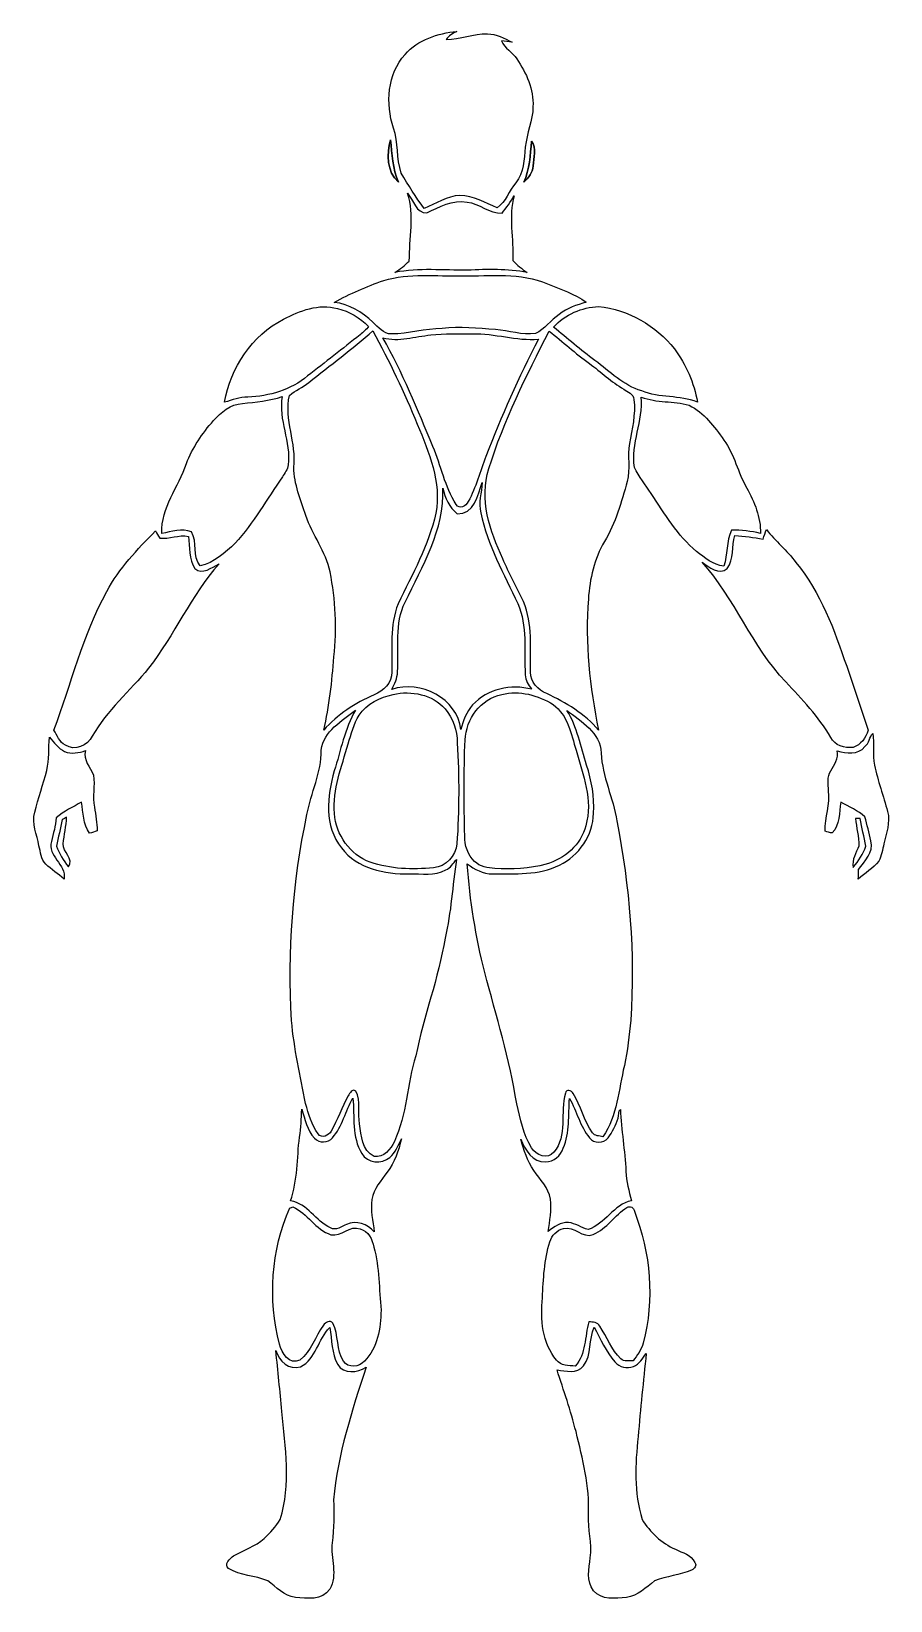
# Model space of a CAD drawing. Header units: millimetres. Extents: x 6 to 126, y -111 to 108.
import ezdxf

# ---------------------------------------------------------------- set-up
doc = ezdxf.new("R2010")
doc.units = ezdxf.units.MM
doc.header["$MEASUREMENT"] = 0
doc.layers.add('Capa 1', color=7, linetype='Continuous')

msp = doc.modelspace()

# ---------------------------------------------------------------- linework, layer by layer
at = {"layer": 'Capa 1', "color": 145}
for points, knots in [([(57.9543, 88.0992), (58.9597, 86.4164), (59.9616, 84.709), (61.1787, 83.1603), (61.1787, 83.1603), (62.8121, 83.8376), (64.3537, 84.8642), (66.1635, 84.9877), (66.1635, 84.9877), (68.0579, 84.9559), (69.6948, 83.9329), (71.3987, 83.252), (71.3987, 83.252), (72.5875, 84.0705), (73.0603, 85.6333), (73.974, 86.7445), (73.974, 86.7445), (75.1311, 88.1415), (75.1417, 90.0218), (75.3145, 91.7363), (75.3145, 91.7363), (75.4874, 93.6519), (76.3693, 95.444), (76.3834, 97.3808), (76.3834, 97.3808), (76.5034, 99.7973), (75.4592, 102.108), (74.1257, 104.0588), (74.1257, 104.0588), (73.5118, 104.9867), (72.4253, 105.5299), (71.9808, 106.5706), (71.9808, 106.5706), (72.4711, 106.5142), (72.965, 106.4507), (73.4624, 106.3837), (73.4624, 106.3837), (72.3865, 106.9622), (71.2505, 107.5372), (70.0087, 107.5796), (70.0087, 107.5796), (68.0508, 107.6113), (66.2023, 106.8035), (64.2514, 106.7611), (64.2514, 106.7611), (64.6007, 107.3256), (65.1686, 107.636), (65.7437, 107.9112), (65.7437, 107.9112), (63.0872, 107.6325), (60.2897, 106.7893), (58.5082, 104.6762), (58.5082, 104.6762), (55.9823, 101.9281), (55.7918, 97.8076), (56.8713, 94.3927), (56.8713, 94.3927), (57.5698, 92.3572), (57.277, 90.1277), (57.9543, 88.0992)], [0, 0, 0, 0, 0.0625, 0.0625, 0.0625, 0.0625, 0.125, 0.125, 0.125, 0.125, 0.1875, 0.1875, 0.1875, 0.1875, 0.25, 0.25, 0.25, 0.25, 0.3125, 0.3125, 0.3125, 0.3125, 0.375, 0.375, 0.375, 0.375, 0.4375, 0.4375, 0.4375, 0.4375, 0.5, 0.5, 0.5, 0.5, 0.5625, 0.5625, 0.5625, 0.5625, 0.625, 0.625, 0.625, 0.625, 0.6875, 0.6875, 0.6875, 0.6875, 0.75, 0.75, 0.75, 0.75, 0.8125, 0.8125, 0.8125, 0.8125, 0.875, 0.875, 0.875, 0.875, 1, 1, 1, 1]), ([(57.5557, 86.8257), (56.709, 88.6918), (56.7196, 90.7662), (56.448, 92.7594), (56.448, 92.7594), (55.947, 90.8015), (55.9082, 88.265), (57.5557, 86.8257)], [0, 0, 0, 0, 0.33333333, 0.33333333, 0.33333333, 0.33333333, 1, 1, 1, 1]), ([(76.1929, 92.5653), (75.9672, 90.6251), (75.9354, 88.6213), (75.0993, 86.8151), (75.0993, 86.8151), (75.7484, 87.4324), (76.3517, 88.1662), (76.4081, 89.1011), (76.4081, 89.1011), (76.5104, 90.237), (76.8738, 91.5458), (76.1929, 92.5653)], [0, 0, 0, 0, 0.25, 0.25, 0.25, 0.25, 0.5, 0.5, 0.5, 0.5, 1, 1, 1, 1]), ([(58.8574, 85.2734), (59.8487, 82.2043), (59.0726, 78.9552), (59.0903, 75.8014), (59.0903, 75.8014), (58.4729, 75.2087), (57.8167, 74.6548), (57.0865, 74.2068), (57.0865, 74.2068), (60.4344, 74.8665), (63.8563, 74.4961), (67.2394, 74.5137), (67.2394, 74.5137), (70.0123, 74.6689), (72.8204, 74.7148), (75.565, 74.2068), (75.565, 74.2068), (74.8347, 74.6972), (74.1433, 75.2369), (73.5506, 75.8825), (73.5506, 75.8825), (73.727, 78.8952), (72.905, 81.9997), (73.7588, 84.9418), (73.7588, 84.9418), (73.2578, 84.074), (72.6616, 83.2697), (72.0584, 82.4759), (72.0584, 82.4759), (70.2592, 82.4195), (68.9045, 83.8588), (67.1618, 84.0563), (67.1618, 84.0563), (65.1404, 84.4338), (63.2954, 83.3155), (61.5209, 82.557), (61.5209, 82.557), (60.0851, 82.4512), (59.6265, 84.335), (58.8574, 85.2734)], [0, 0, 0, 0, 0.09090909, 0.09090909, 0.09090909, 0.09090909, 0.18181818, 0.18181818, 0.18181818, 0.18181818, 0.27272727, 0.27272727, 0.27272727, 0.27272727, 0.36363636, 0.36363636, 0.36363636, 0.36363636, 0.45454545, 0.45454545, 0.45454545, 0.45454545, 0.54545455, 0.54545455, 0.54545455, 0.54545455, 0.63636364, 0.63636364, 0.63636364, 0.63636364, 0.72727273, 0.72727273, 0.72727273, 0.72727273, 0.81818182, 0.81818182, 0.81818182, 0.81818182, 1, 1, 1, 1]), ([(66.5162, 73.727), (62.8509, 73.6529), (59.0762, 74.1574), (55.5096, 73.0779), (55.5096, 73.0779), (53.1248, 72.2595), (50.807, 71.2399), (48.5987, 70.0264), (48.5987, 70.0264), (50.6659, 69.7865), (52.5215, 68.6858), (53.975, 67.2324), (53.975, 67.2324), (54.7793, 66.6115), (55.4708, 65.5567), (56.6067, 65.6131), (56.6067, 65.6131), (58.9844, 65.6061), (61.2916, 66.3822), (63.6764, 66.3575), (63.6764, 66.3575), (66.167, 66.6503), (68.6647, 66.421), (71.1517, 66.2199), (71.1517, 66.2199), (73.0144, 66.0329), (74.8594, 65.4403), (76.7433, 65.659), (76.7433, 65.659), (78.0344, 66.2905), (78.8705, 67.5358), (80.0453, 68.3401), (80.0453, 68.3401), (81.1495, 69.222), (82.5006, 69.6701), (83.8447, 70.0405), (83.8447, 70.0405), (82.2043, 71.2329), (80.2358, 71.8079), (78.4119, 72.6369), (78.4119, 72.6369), (74.6548, 74.2385), (70.485, 73.6776), (66.5162, 73.727)], [0, 0, 0, 0, 0.08333333, 0.08333333, 0.08333333, 0.08333333, 0.16666667, 0.16666667, 0.16666667, 0.16666667, 0.25, 0.25, 0.25, 0.25, 0.33333333, 0.33333333, 0.33333333, 0.33333333, 0.41666667, 0.41666667, 0.41666667, 0.41666667, 0.5, 0.5, 0.5, 0.5, 0.58333333, 0.58333333, 0.58333333, 0.58333333, 0.66666667, 0.66666667, 0.66666667, 0.66666667, 0.75, 0.75, 0.75, 0.75, 0.83333333, 0.83333333, 0.83333333, 0.83333333, 1, 1, 1, 1]), ([(44.8592, 59.7288), (47.3181, 61.6409), (49.7699, 63.5564), (52.2076, 65.4967), (52.2076, 65.4967), (52.6415, 65.8424), (53.0578, 66.2129), (53.4, 66.6538), (53.4, 66.6538), (52.2111, 67.8709), (50.6871, 68.767), (49.029, 69.1656), (49.029, 69.1656), (46.4467, 69.8853), (43.7832, 68.8657), (41.5149, 67.6628), (41.5149, 67.6628), (37.0699, 65.4367), (34.1348, 60.8718), (33.2634, 56.0529), (33.2634, 56.0529), (34.3182, 56.3915), (35.3836, 56.7725), (36.5054, 56.7902), (36.5054, 56.7902), (39.4899, 56.8889), (42.5485, 57.7779), (44.8592, 59.7288)], [0, 0, 0, 0, 0.125, 0.125, 0.125, 0.125, 0.25, 0.25, 0.25, 0.25, 0.375, 0.375, 0.375, 0.375, 0.5, 0.5, 0.5, 0.5, 0.625, 0.625, 0.625, 0.625, 0.75, 0.75, 0.75, 0.75, 1, 1, 1, 1]), ([(85.5698, 69.4443), (83.2132, 69.349), (80.8602, 68.3401), (79.2762, 66.5656), (79.2762, 66.5656), (81.1636, 64.964), (83.0721, 63.3871), (85.0477, 61.8913), (85.0477, 61.8913), (87.1396, 60.3462), (89.034, 58.4129), (91.5882, 57.6404), (91.5882, 57.6404), (94.0858, 56.6173), (96.8763, 57.0689), (99.3775, 56.074), (99.3775, 56.074), (98.9295, 58.7657), (97.79, 61.3304), (96.1637, 63.5176), (96.1637, 63.5176), (93.5955, 66.7738), (89.7043, 69.021), (85.5698, 69.4443)], [0, 0, 0, 0, 0.14285714, 0.14285714, 0.14285714, 0.14285714, 0.28571429, 0.28571429, 0.28571429, 0.28571429, 0.42857143, 0.42857143, 0.42857143, 0.42857143, 0.57142857, 0.57142857, 0.57142857, 0.57142857, 0.71428571, 0.71428571, 0.71428571, 0.71428571, 1, 1, 1, 1]), ([(62.798, 40.5447), (63.6305, 44.8874), (61.8314, 49.0679), (60.2086, 52.9943), (60.2086, 52.9943), (58.3671, 57.4463), (56.2822, 61.7961), (54.0067, 66.047), (54.0067, 66.047), (51.1351, 63.4894), (48.0166, 61.2387), (45.0321, 58.8186), (45.0321, 58.8186), (44.1819, 58.1448), (43.1765, 57.6968), (42.3333, 57.0195), (42.3333, 57.0195), (41.529, 53.6434), (43.3917, 50.3414), (42.9189, 46.9512), (42.9189, 46.9512), (42.9824, 44.6229), (43.8926, 42.4039), (44.6087, 40.2131), (44.6087, 40.2131), (45.526, 37.4897), (47.4345, 35.1931), (48.0025, 32.3391), (48.0025, 32.3391), (48.7997, 28.4409), (48.9479, 24.4157), (48.5528, 20.4576), (48.5528, 20.4576), (48.2776, 17.0215), (47.9178, 13.5714), (47.117, 10.2094), (47.117, 10.2094), (49.0396, 12.3931), (51.5126, 14.0053), (54.162, 15.1624), (54.162, 15.1624), (55.4743, 15.681), (56.6808, 16.8204), (56.6244, 18.3339), (56.6244, 18.3339), (56.6879, 21.523), (56.3527, 24.8426), (57.5239, 27.8871), (57.5239, 27.8871), (59.4995, 32.004), (61.7996, 36.0468), (62.798, 40.5447)], [0, 0, 0, 0, 0.07142857, 0.07142857, 0.07142857, 0.07142857, 0.14285714, 0.14285714, 0.14285714, 0.14285714, 0.21428571, 0.21428571, 0.21428571, 0.21428571, 0.28571429, 0.28571429, 0.28571429, 0.28571429, 0.35714286, 0.35714286, 0.35714286, 0.35714286, 0.42857143, 0.42857143, 0.42857143, 0.42857143, 0.5, 0.5, 0.5, 0.5, 0.57142857, 0.57142857, 0.57142857, 0.57142857, 0.64285714, 0.64285714, 0.64285714, 0.64285714, 0.71428571, 0.71428571, 0.71428571, 0.71428571, 0.78571429, 0.78571429, 0.78571429, 0.78571429, 0.85714286, 0.85714286, 0.85714286, 0.85714286, 1, 1, 1, 1]), ([(84.2892, 61.4821), (82.3242, 62.8826), (80.5462, 64.5125), (78.6483, 65.9977), (78.6483, 65.9977), (75.438, 59.7782), (72.3053, 53.467), (70.2063, 46.7748), (70.2063, 46.7748), (68.8763, 42.5062), (70.3368, 38.0541), (72.1572, 34.1701), (72.1572, 34.1701), (73.025, 32.131), (74.0763, 30.1801), (75.0358, 28.1834), (75.0358, 28.1834), (76.4399, 25.0825), (75.9107, 21.6147), (76.0448, 18.3268), (76.0448, 18.3268), (75.9883, 16.9298), (77.0996, 15.8397), (78.299, 15.3247), (78.299, 15.3247), (80.9907, 14.0688), (83.6365, 12.5095), (85.5592, 10.1953), (85.5592, 10.1953), (84.3174, 16.2242), (83.6542, 22.4261), (84.1269, 28.5785), (84.1269, 28.5785), (84.3315, 31.3549), (84.9383, 34.1559), (86.3812, 36.5689), (86.3812, 36.5689), (87.9193, 39.176), (88.773, 42.097), (89.5491, 45.0003), (89.5491, 45.0003), (90.0148, 46.7289), (89.5632, 48.5316), (89.8737, 50.2814), (89.8737, 50.2814), (90.23, 52.3064), (90.7627, 54.363), (90.4945, 56.4339), (90.4945, 56.4339), (90.4804, 57.2488), (89.6267, 57.5098), (89.0728, 57.8908), (89.0728, 57.8908), (87.3372, 58.8962), (85.9014, 60.3074), (84.2892, 61.4821)], [0, 0, 0, 0, 0.06666667, 0.06666667, 0.06666667, 0.06666667, 0.13333333, 0.13333333, 0.13333333, 0.13333333, 0.2, 0.2, 0.2, 0.2, 0.26666667, 0.26666667, 0.26666667, 0.26666667, 0.33333333, 0.33333333, 0.33333333, 0.33333333, 0.4, 0.4, 0.4, 0.4, 0.46666667, 0.46666667, 0.46666667, 0.46666667, 0.53333333, 0.53333333, 0.53333333, 0.53333333, 0.6, 0.6, 0.6, 0.6, 0.66666667, 0.66666667, 0.66666667, 0.66666667, 0.73333333, 0.73333333, 0.73333333, 0.73333333, 0.8, 0.8, 0.8, 0.8, 0.86666667, 0.86666667, 0.86666667, 0.86666667, 1, 1, 1, 1]), ([(69.8112, 48.4858), (71.9455, 54.0844), (74.3973, 59.5595), (77.1525, 64.8794), (77.1525, 64.8794), (74.041, 64.6183), (71.0283, 65.726), (67.9203, 65.6308), (67.9203, 65.6308), (65.98, 65.6025), (64.0256, 65.719), (62.0959, 65.472), (62.0959, 65.472), (59.8734, 65.2568), (57.591, 64.456), (55.3755, 65.0804), (55.3755, 65.0804), (58.1519, 60.2227), (60.2192, 55.0051), (62.3993, 49.8616), (62.3993, 49.8616), (63.5035, 47.1805), (64.0856, 44.2489), (65.6484, 41.7759), (65.6484, 41.7759), (66.0894, 40.9892), (67.0454, 41.5466), (67.3417, 42.1675), (67.3417, 42.1675), (68.4142, 44.1642), (68.9998, 46.3762), (69.8112, 48.4858)], [0, 0, 0, 0, 0.11111111, 0.11111111, 0.11111111, 0.11111111, 0.22222222, 0.22222222, 0.22222222, 0.22222222, 0.33333333, 0.33333333, 0.33333333, 0.33333333, 0.44444444, 0.44444444, 0.44444444, 0.44444444, 0.55555556, 0.55555556, 0.55555556, 0.55555556, 0.66666667, 0.66666667, 0.66666667, 0.66666667, 0.77777778, 0.77777778, 0.77777778, 0.77777778, 1, 1, 1, 1]), ([(42.164, 47.2863), (42.5344, 50.5178), (40.7388, 53.6116), (41.3209, 56.8395), (41.3209, 56.8395), (39.504, 56.2963), (37.6308, 56.0529), (35.747, 55.8976), (35.747, 55.8976), (34.103, 55.7742), (32.7519, 54.677), (31.6971, 53.4917), (31.6971, 53.4917), (30.1413, 51.7031), (28.7655, 49.7099), (27.9259, 47.4768), (27.9259, 47.4768), (26.7899, 44.2207), (24.4016, 41.3209), (24.4651, 37.7225), (24.4651, 37.7225), (25.8163, 37.913), (27.3297, 38.5269), (28.6244, 37.9236), (28.6244, 37.9236), (29.5134, 36.4843), (28.7373, 34.5299), (29.8274, 33.1752), (29.8274, 33.1752), (31.7994, 33.5527), (33.2952, 35.0732), (34.7557, 36.3537), (34.7557, 36.3537), (37.2921, 39.1901), (39.1901, 42.5132), (41.3455, 45.6353), (41.3455, 45.6353), (41.663, 46.1574), (42.0758, 46.6654), (42.164, 47.2863)], [0, 0, 0, 0, 0.09090909, 0.09090909, 0.09090909, 0.09090909, 0.18181818, 0.18181818, 0.18181818, 0.18181818, 0.27272727, 0.27272727, 0.27272727, 0.27272727, 0.36363636, 0.36363636, 0.36363636, 0.36363636, 0.45454545, 0.45454545, 0.45454545, 0.45454545, 0.54545455, 0.54545455, 0.54545455, 0.54545455, 0.63636364, 0.63636364, 0.63636364, 0.63636364, 0.72727273, 0.72727273, 0.72727273, 0.72727273, 0.81818182, 0.81818182, 0.81818182, 0.81818182, 1, 1, 1, 1]), ([(92.9005, 43.2929), (94.8372, 40.4707), (96.5588, 37.3944), (99.2575, 35.2107), (99.2575, 35.2107), (100.3688, 34.2724), (101.5894, 33.3728), (103.0605, 33.1223), (103.0605, 33.1223), (103.6496, 34.7662), (103.385, 36.5831), (104.1541, 38.1776), (104.1541, 38.1776), (105.5229, 38.2446), (106.8775, 38.0118), (108.211, 37.719), (108.211, 37.719), (108.2216, 39.9697), (107.382, 42.1287), (106.2813, 44.0619), (106.2813, 44.0619), (105.0466, 46.2245), (104.5457, 48.7468), (103.0675, 50.7788), (103.0675, 50.7788), (101.7552, 52.6485), (100.3229, 54.6135), (98.2133, 55.633), (98.2133, 55.633), (96.0332, 56.2786), (93.6695, 55.9435), (91.5247, 56.7902), (91.5247, 56.7902), (91.8422, 53.4529), (90.0571, 50.2744), (90.5827, 46.9441), (90.5827, 46.9441), (91.2177, 45.6459), (92.1385, 44.517), (92.9005, 43.2929)], [0, 0, 0, 0, 0.09090909, 0.09090909, 0.09090909, 0.09090909, 0.18181818, 0.18181818, 0.18181818, 0.18181818, 0.27272727, 0.27272727, 0.27272727, 0.27272727, 0.36363636, 0.36363636, 0.36363636, 0.36363636, 0.45454545, 0.45454545, 0.45454545, 0.45454545, 0.54545455, 0.54545455, 0.54545455, 0.54545455, 0.63636364, 0.63636364, 0.63636364, 0.63636364, 0.72727273, 0.72727273, 0.72727273, 0.72727273, 0.81818182, 0.81818182, 0.81818182, 0.81818182, 1, 1, 1, 1]), ([(69.0986, 40.5941), (68.714, 42.0158), (69.1974, 43.4199), (69.2785, 44.8345), (69.2785, 44.8345), (68.6682, 43.1059), (68.1637, 40.3295), (65.786, 40.4742), (65.786, 40.4742), (64.6853, 41.3738), (64.0891, 42.679), (63.7787, 44.0372), (63.7787, 44.0372), (64.0292, 38.2482), (60.9106, 33.1399), (58.4976, 28.1093), (58.4976, 28.1093), (57.0159, 25.0754), (57.6827, 21.6147), (57.4393, 18.3762), (57.4393, 18.3762), (57.4252, 17.4872), (57.0406, 16.6793), (56.6244, 15.9138), (56.6244, 15.9138), (60.6495, 17.2191), (65.8072, 14.7144), (66.3152, 10.2835), (66.3152, 10.2835), (66.5974, 11.5288), (67.056, 12.7811), (67.9379, 13.7336), (67.9379, 13.7336), (69.9629, 15.9844), (73.3284, 16.6864), (76.1965, 15.9314), (76.1965, 15.9314), (75.7308, 16.5171), (75.3075, 17.1909), (75.3075, 17.9599), (75.3075, 17.9599), (75.0852, 21.276), (75.6532, 24.7791), (74.2703, 27.9153), (74.2703, 27.9153), (72.3089, 32.0287), (69.9911, 36.0786), (69.0986, 40.5941)], [0, 0, 0, 0, 0.07692308, 0.07692308, 0.07692308, 0.07692308, 0.15384615, 0.15384615, 0.15384615, 0.15384615, 0.23076923, 0.23076923, 0.23076923, 0.23076923, 0.30769231, 0.30769231, 0.30769231, 0.30769231, 0.38461538, 0.38461538, 0.38461538, 0.38461538, 0.46153846, 0.46153846, 0.46153846, 0.46153846, 0.53846154, 0.53846154, 0.53846154, 0.53846154, 0.61538462, 0.61538462, 0.61538462, 0.61538462, 0.69230769, 0.69230769, 0.69230769, 0.69230769, 0.76923077, 0.76923077, 0.76923077, 0.76923077, 0.84615385, 0.84615385, 0.84615385, 0.84615385, 1, 1, 1, 1]), ([(29.1183, 32.8189), (28.2116, 34.1207), (28.4409, 35.814), (28.2081, 37.3062), (28.2081, 37.3062), (26.8464, 37.5779), (25.5411, 36.8864), (24.1935, 37.0734), (24.1935, 37.0734), (23.9783, 37.3944), (23.7843, 37.7225), (23.6079, 38.0577), (23.6079, 38.0577), (21.0432, 35.4859), (18.5244, 32.8119), (16.7711, 29.5945), (16.7711, 29.5945), (13.4479, 23.5021), (11.811, 16.6934), (9.3909, 10.227), (9.3909, 10.227), (9.8496, 9.4721), (10.1635, 8.5266), (10.9961, 8.0927), (10.9961, 8.0927), (12.2978, 7.2743), (14.1252, 8.0186), (14.7567, 9.3557), (14.7567, 9.3557), (16.8099, 12.9752), (20.0272, 15.688), (22.6272, 18.8807), (22.6272, 18.8807), (26.2714, 23.495), (28.5327, 29.0583), (32.4802, 33.4504), (32.4802, 33.4504), (31.4642, 32.9918), (30.1731, 31.8488), (29.1183, 32.8189)], [0, 0, 0, 0, 0.09090909, 0.09090909, 0.09090909, 0.09090909, 0.18181818, 0.18181818, 0.18181818, 0.18181818, 0.27272727, 0.27272727, 0.27272727, 0.27272727, 0.36363636, 0.36363636, 0.36363636, 0.36363636, 0.45454545, 0.45454545, 0.45454545, 0.45454545, 0.54545455, 0.54545455, 0.54545455, 0.54545455, 0.63636364, 0.63636364, 0.63636364, 0.63636364, 0.72727273, 0.72727273, 0.72727273, 0.72727273, 0.81818182, 0.81818182, 0.81818182, 0.81818182, 1, 1, 1, 1]), ([(103.5473, 32.7977), (102.4255, 31.8523), (100.9826, 33.0059), (100.0337, 33.6938), (100.0337, 33.6938), (104.6233, 28.6138), (106.9904, 21.9428), (111.7212, 16.9686), (111.7212, 16.9686), (113.9825, 14.5239), (116.3532, 12.1144), (118.0394, 9.2075), (118.0394, 9.2075), (118.5474, 8.0574), (119.9832, 7.6553), (121.1439, 7.7964), (121.1439, 7.7964), (122.2093, 8.1421), (122.9713, 9.1511), (123.25, 10.2059), (123.25, 10.2059), (122.2586, 13.1904), (121.2815, 16.1819), (120.2513, 19.1523), (120.2513, 19.1523), (118.5016, 24.2464), (116.6424, 29.4605), (113.1429, 33.655), (113.1429, 33.655), (111.9328, 35.3377), (110.2677, 36.6148), (109.0295, 38.2693), (109.0295, 38.2693), (108.8778, 37.8248), (108.7261, 37.3803), (108.5744, 36.9358), (108.5744, 36.9358), (107.255, 37.1334), (105.9392, 37.3768), (104.6021, 37.4297), (104.6021, 37.4297), (104.1612, 35.9092), (104.521, 34.1242), (103.5473, 32.7977)], [0, 0, 0, 0, 0.08333333, 0.08333333, 0.08333333, 0.08333333, 0.16666667, 0.16666667, 0.16666667, 0.16666667, 0.25, 0.25, 0.25, 0.25, 0.33333333, 0.33333333, 0.33333333, 0.33333333, 0.41666667, 0.41666667, 0.41666667, 0.41666667, 0.5, 0.5, 0.5, 0.5, 0.58333333, 0.58333333, 0.58333333, 0.58333333, 0.66666667, 0.66666667, 0.66666667, 0.66666667, 0.75, 0.75, 0.75, 0.75, 0.83333333, 0.83333333, 0.83333333, 0.83333333, 1, 1, 1, 1]), ([(50.5284, 8.2867), (49.6464, 5.1082), (48.3623, 1.9226), (48.6128, -1.4358), (48.6128, -1.4358), (48.8103, -4.4132), (50.8, -7.2319), (53.6328, -8.2479), (53.6328, -8.2479), (56.455, -9.204), (59.5348, -9.338), (62.4769, -9.0276), (62.4769, -9.0276), (64.2161, -8.9006), (65.592, -7.366), (65.7437, -5.6727), (65.7437, -5.6727), (66.0823, -0.9807), (66.0612, 3.743), (65.8036, 8.4384), (65.8036, 8.4384), (65.7754, 10.1529), (65.2039, 11.8957), (64.0962, 13.2151), (64.0962, 13.2151), (62.3041, 15.1977), (59.369, 15.7903), (56.8325, 15.2047), (56.8325, 15.2047), (55.0157, 14.7779), (53.1213, 13.9382), (52.0876, 12.3049), (52.0876, 12.3049), (51.2868, 11.0949), (50.9799, 9.6485), (50.5284, 8.2867)], [0, 0, 0, 0, 0.1, 0.1, 0.1, 0.1, 0.2, 0.2, 0.2, 0.2, 0.3, 0.3, 0.3, 0.3, 0.4, 0.4, 0.4, 0.4, 0.5, 0.5, 0.5, 0.5, 0.6, 0.6, 0.6, 0.6, 0.7, 0.7, 0.7, 0.7, 0.8, 0.8, 0.8, 0.8, 1, 1, 1, 1]), ([(66.8831, 8.8371), (66.7138, 4.3709), (66.7173, -0.1023), (66.8514, -4.572), (66.8514, -4.572), (66.8267, -5.8737), (67.2394, -7.2496), (68.2166, -8.1527), (68.2166, -8.1527), (68.961, -8.8794), (70.0475, -9.0734), (71.0459, -9.1299), (71.0459, -9.1299), (73.4483, -9.2534), (75.886, -9.1475), (78.2249, -8.5407), (78.2249, -8.5407), (80.7579, -7.7646), (83.1462, -5.8208), (83.76, -3.1503), (83.76, -3.1503), (84.8254, 0.4057), (83.3684, 4.0076), (82.4124, 7.4083), (82.4124, 7.4083), (81.7351, 9.6732), (81.2553, 12.2978), (79.2127, 13.776), (79.2127, 13.776), (77.1172, 15.1306), (74.4679, 15.8115), (72.009, 15.2082), (72.009, 15.2082), (69.0386, 14.5838), (67.0419, 11.7828), (66.8831, 8.8371)], [0, 0, 0, 0, 0.1, 0.1, 0.1, 0.1, 0.2, 0.2, 0.2, 0.2, 0.3, 0.3, 0.3, 0.3, 0.4, 0.4, 0.4, 0.4, 0.5, 0.5, 0.5, 0.5, 0.6, 0.6, 0.6, 0.6, 0.7, 0.7, 0.7, 0.7, 0.8, 0.8, 0.8, 0.8, 1, 1, 1, 1]), ([(48.5916, 4.512), (49.5229, 7.3625), (50.0274, 10.4034), (51.5655, 13.0175), (51.5655, 13.0175), (49.6464, 11.5217), (47.1523, 10.0718), (46.7819, 7.4366), (46.7819, 7.4366), (46.8171, 4.2968), (45.339, 1.4358), (44.7675, -1.6016), (44.7675, -1.6016), (42.7849, -11.0455), (42.0546, -20.7574), (42.6297, -30.3883), (42.6297, -30.3883), (42.9472, -34.3076), (43.8573, -38.1353), (44.5911, -41.9876), (44.5911, -41.9876), (45.0356, -43.4481), (45.406, -45.0074), (46.3479, -46.2421), (46.3479, -46.2421), (46.8383, -46.93), (47.8437, -46.4926), (48.1542, -45.8435), (48.1542, -45.8435), (49.0784, -44.263), (49.6394, -42.4956), (50.5495, -40.9046), (50.5495, -40.9046), (50.7612, -40.5377), (51.0999, -39.8674), (51.6255, -40.2555), (51.6255, -40.2555), (52.3593, -41.6736), (51.8619, -43.3352), (52.13, -44.8522), (52.13, -44.8522), (52.3593, -46.4785), (52.4898, -48.5493), (54.162, -49.3783), (54.162, -49.3783), (55.5096, -49.6005), (56.4974, -48.3799), (57.0018, -47.2899), (57.0018, -47.2899), (58.7834, -43.5222), (58.7516, -39.243), (59.9969, -35.3131), (59.9969, -35.3131), (61.147, -29.7709), (63.1331, -24.4369), (64.1174, -18.856), (64.1174, -18.856), (64.9393, -15.24), (65.1298, -11.5252), (65.6802, -7.8669), (65.6802, -7.8669), (65.2251, -8.3891), (64.8688, -9.0382), (64.2126, -9.3345), (64.2126, -9.3345), (62.6463, -10.1917), (60.8012, -9.8002), (59.0973, -9.8884), (59.0973, -9.8884), (55.6542, -9.9236), (51.7948, -9.1652), (49.6005, -6.2547), (49.6005, -6.2547), (47.1629, -3.2103), (47.5615, 0.9984), (48.5916, 4.512)], [0, 0, 0, 0, 0.05, 0.05, 0.05, 0.05, 0.1, 0.1, 0.1, 0.1, 0.15, 0.15, 0.15, 0.15, 0.2, 0.2, 0.2, 0.2, 0.25, 0.25, 0.25, 0.25, 0.3, 0.3, 0.3, 0.3, 0.35, 0.35, 0.35, 0.35, 0.4, 0.4, 0.4, 0.4, 0.45, 0.45, 0.45, 0.45, 0.5, 0.5, 0.5, 0.5, 0.55, 0.55, 0.55, 0.55, 0.6, 0.6, 0.6, 0.6, 0.65, 0.65, 0.65, 0.65, 0.7, 0.7, 0.7, 0.7, 0.75, 0.75, 0.75, 0.75, 0.8, 0.8, 0.8, 0.8, 0.85, 0.85, 0.85, 0.85, 0.9, 0.9, 0.9, 0.9, 1, 1, 1, 1]), ([(81.1177, 12.9787), (82.61, 10.6645), (83.0227, 7.9022), (83.8764, 5.334), (83.8764, 5.334), (84.589, 3.1679), (84.9947, 0.8855), (84.8572, -1.4041), (84.8572, -1.4041), (84.7795, -4.4732), (82.8428, -7.3625), (80.077, -8.6677), (80.077, -8.6677), (77.1772, -10.0753), (73.8611, -9.8919), (70.7284, -9.8813), (70.7284, -9.8813), (69.3949, -9.9307), (68.2272, -9.2146), (67.1795, -8.4843), (67.1795, -8.4843), (67.5781, -13.5996), (68.3683, -18.6831), (69.6313, -23.6573), (69.6313, -23.6573), (71.2787, -29.7497), (73.1061, -35.8105), (74.1151, -42.0511), (74.1151, -42.0511), (74.6054, -44.1466), (75.0358, -46.3303), (76.1824, -48.1859), (76.1824, -48.1859), (76.8209, -49.1807), (78.4366, -49.9498), (79.3044, -48.7927), (79.3044, -48.7927), (81.2623, -46.5067), (80.1405, -43.2153), (80.9096, -40.5518), (80.9096, -40.5518), (81.0366, -39.9274), (81.7845, -40.1567), (81.9926, -40.5871), (81.9926, -40.5871), (83.1215, -42.2945), (83.4954, -44.3971), (84.6913, -46.0657), (84.6913, -46.0657), (85.0159, -46.5596), (85.6544, -46.5137), (86.1695, -46.6266), (86.1695, -46.6266), (88.1733, -43.6809), (88.3638, -40.0509), (89.161, -36.6854), (89.161, -36.6854), (89.6655, -34.604), (89.7784, -32.4591), (90.0536, -30.3389), (90.0536, -30.3389), (90.6886, -21.0256), (89.9019, -11.6452), (88.1168, -2.4871), (88.1168, -2.4871), (87.6018, 0.7338), (86.0672, 3.7289), (85.9155, 7.0167), (85.9155, 7.0167), (85.8732, 9.8601), (83.1074, 11.4335), (81.1177, 12.9787)], [0, 0, 0, 0, 0.05263158, 0.05263158, 0.05263158, 0.05263158, 0.10526316, 0.10526316, 0.10526316, 0.10526316, 0.15789474, 0.15789474, 0.15789474, 0.15789474, 0.21052632, 0.21052632, 0.21052632, 0.21052632, 0.26315789, 0.26315789, 0.26315789, 0.26315789, 0.31578947, 0.31578947, 0.31578947, 0.31578947, 0.36842105, 0.36842105, 0.36842105, 0.36842105, 0.42105263, 0.42105263, 0.42105263, 0.42105263, 0.47368421, 0.47368421, 0.47368421, 0.47368421, 0.52631579, 0.52631579, 0.52631579, 0.52631579, 0.57894737, 0.57894737, 0.57894737, 0.57894737, 0.63157895, 0.63157895, 0.63157895, 0.63157895, 0.68421053, 0.68421053, 0.68421053, 0.68421053, 0.73684211, 0.73684211, 0.73684211, 0.73684211, 0.78947368, 0.78947368, 0.78947368, 0.78947368, 0.84210526, 0.84210526, 0.84210526, 0.84210526, 0.89473684, 0.89473684, 0.89473684, 0.89473684, 1, 1, 1, 1]), ([(14.9401, 3.9335), (14.5062, 5.0659), (13.4091, 6.029), (13.8289, 7.3554), (13.8289, 7.3554), (12.8905, 7.052), (11.8357, 6.8333), (10.8867, 7.2072), (10.8867, 7.2072), (10.0118, 7.68), (9.4333, 8.5231), (8.7559, 9.2251), (8.7559, 9.2251), (8.576, 7.6835), (8.8018, 6.0995), (8.3891, 4.5861), (8.3891, 4.5861), (7.8881, 2.6176), (7.2108, 0.702), (6.7134, -1.27), (6.7134, -1.27), (6.2406, -2.854), (7.0379, -4.4062), (7.306, -5.9549), (7.306, -5.9549), (7.56, -6.8157), (7.5565, -7.8528), (8.2585, -8.5055), (8.2585, -8.5055), (9.0558, -9.2675), (9.9624, -9.8989), (10.8126, -10.601), (10.8126, -10.601), (11.1689, -8.5337), (8.4102, -7.3836), (9.0346, -5.334), (9.0346, -5.334), (9.3204, -4.2439), (9.6308, -3.1609), (9.7261, -2.032), (9.7261, -2.032), (10.8056, -1.1571), (12.0332, -0.5009), (13.2574, 0.1411), (13.2574, 0.1411), (13.4549, -1.3441), (13.5008, -2.9139), (14.351, -4.2122), (14.351, -4.2122), (14.7179, -4.0993), (15.0918, -3.9899), (15.4622, -3.8841), (15.4622, -3.8841), (15.4093, -2.7658), (15.2612, -1.6616), (15.053, -0.568), (15.053, -0.568), (14.7708, 0.9243), (15.1377, 2.4412), (14.9401, 3.9335)], [0, 0, 0, 0, 0.0625, 0.0625, 0.0625, 0.0625, 0.125, 0.125, 0.125, 0.125, 0.1875, 0.1875, 0.1875, 0.1875, 0.25, 0.25, 0.25, 0.25, 0.3125, 0.3125, 0.3125, 0.3125, 0.375, 0.375, 0.375, 0.375, 0.4375, 0.4375, 0.4375, 0.4375, 0.5, 0.5, 0.5, 0.5, 0.5625, 0.5625, 0.5625, 0.5625, 0.625, 0.625, 0.625, 0.625, 0.6875, 0.6875, 0.6875, 0.6875, 0.75, 0.75, 0.75, 0.75, 0.8125, 0.8125, 0.8125, 0.8125, 0.875, 0.875, 0.875, 0.875, 1, 1, 1, 1]), ([(118.9214, 7.3237), (119.1542, 6.2653), (118.5439, 5.3799), (118.0218, 4.5261), (118.0218, 4.5261), (117.5032, 3.6901), (117.669, 2.6635), (117.7149, 1.7321), (117.7149, 1.7321), (117.9548, -0.1693), (117.2069, -2.0002), (117.2245, -3.8982), (117.2245, -3.8982), (117.5491, -4.0428), (117.8877, -4.131), (118.237, -4.1557), (118.237, -4.1557), (119.3271, -3.0198), (119.1789, -1.3017), (119.447, 0.1376), (119.447, 0.1376), (120.5794, -0.5115), (121.8283, -1.0442), (122.8055, -1.9121), (122.8055, -1.9121), (123.1265, -3.0233), (123.3628, -4.1592), (123.6415, -5.2846), (123.6415, -5.2846), (124.0931, -6.858), (122.6996, -8.0927), (121.92, -9.2922), (121.92, -9.2922), (121.9023, -9.7367), (121.8882, -10.1776), (121.8812, -10.6257), (121.8812, -10.6257), (122.8301, -9.7861), (123.9238, -9.1017), (124.7351, -8.1174), (124.7351, -8.1174), (125.1514, -7.3766), (125.2467, -6.5052), (125.4583, -5.6938), (125.4583, -5.6938), (125.7653, -4.2086), (126.3967, -2.6882), (125.9699, -1.1571), (125.9699, -1.1571), (125.3984, 1.0125), (124.5905, 3.1221), (124.1495, 5.3269), (124.1495, 5.3269), (123.8567, 6.791), (124.0966, 8.2973), (123.8991, 9.7649), (123.8991, 9.7649), (123.4193, 9.2816), (123.4122, 8.3467), (122.7808, 7.9057), (122.7808, 7.9057), (121.8318, 6.7381), (120.2055, 6.9497), (118.9214, 7.3237)], [0, 0, 0, 0, 0.05882353, 0.05882353, 0.05882353, 0.05882353, 0.11764706, 0.11764706, 0.11764706, 0.11764706, 0.17647059, 0.17647059, 0.17647059, 0.17647059, 0.23529412, 0.23529412, 0.23529412, 0.23529412, 0.29411765, 0.29411765, 0.29411765, 0.29411765, 0.35294118, 0.35294118, 0.35294118, 0.35294118, 0.41176471, 0.41176471, 0.41176471, 0.41176471, 0.47058824, 0.47058824, 0.47058824, 0.47058824, 0.52941176, 0.52941176, 0.52941176, 0.52941176, 0.58823529, 0.58823529, 0.58823529, 0.58823529, 0.64705882, 0.64705882, 0.64705882, 0.64705882, 0.70588235, 0.70588235, 0.70588235, 0.70588235, 0.76470588, 0.76470588, 0.76470588, 0.76470588, 0.82352941, 0.82352941, 0.82352941, 0.82352941, 0.88235294, 0.88235294, 0.88235294, 0.88235294, 1, 1, 1, 1]), ([(56.007, -51.5902), (57.0583, -50.2391), (57.5627, -48.5704), (57.9931, -46.9371), (57.9931, -46.9371), (57.531, -47.8402), (57.1712, -48.8527), (56.3633, -49.5159), (56.3633, -49.5159), (55.2379, -50.5037), (53.2306, -50.3308), (52.4439, -48.9973), (52.4439, -48.9973), (51.0187, -46.6584), (51.4526, -43.8256), (51.2057, -41.2291), (51.2057, -41.2291), (50.1509, -43.0283), (49.7452, -45.1944), (48.3447, -46.7854), (48.3447, -46.7854), (47.752, -47.5297), (46.482, -47.5333), (45.8435, -46.8489), (45.8435, -46.8489), (44.7851, -45.7482), (44.4994, -44.1254), (44.0408, -42.7884), (44.0408, -42.7884), (43.9984, -44.0866), (43.9596, -45.3919), (43.7268, -46.676), (43.7268, -46.676), (43.3846, -49.6605), (43.4763, -52.7332), (42.4956, -55.6154), (42.4956, -55.6154), (44.8663, -55.9505), (45.9669, -58.4623), (48.0695, -59.3584), (48.0695, -59.3584), (48.835, -59.8629), (49.597, -59.1255), (50.3273, -58.9068), (50.3273, -58.9068), (51.6678, -58.2224), (53.2236, -58.9033), (54.1902, -59.9122), (54.1902, -59.9122), (54.0244, -58.4165), (53.6222, -56.9136), (53.8409, -55.4073), (53.8409, -55.4073), (54.1126, -53.9221), (55.1145, -52.7509), (56.007, -51.5902)], [0, 0, 0, 0, 0.06666667, 0.06666667, 0.06666667, 0.06666667, 0.13333333, 0.13333333, 0.13333333, 0.13333333, 0.2, 0.2, 0.2, 0.2, 0.26666667, 0.26666667, 0.26666667, 0.26666667, 0.33333333, 0.33333333, 0.33333333, 0.33333333, 0.4, 0.4, 0.4, 0.4, 0.46666667, 0.46666667, 0.46666667, 0.46666667, 0.53333333, 0.53333333, 0.53333333, 0.53333333, 0.6, 0.6, 0.6, 0.6, 0.66666667, 0.66666667, 0.66666667, 0.66666667, 0.73333333, 0.73333333, 0.73333333, 0.73333333, 0.8, 0.8, 0.8, 0.8, 0.86666667, 0.86666667, 0.86666667, 0.86666667, 1, 1, 1, 1]), ([(76.514, -51.3327), (77.3536, -52.6203), (78.5777, -53.7598), (78.8211, -55.3473), (78.8211, -55.3473), (79.0046, -56.8713), (78.7576, -58.4059), (78.4895, -59.9052), (78.4895, -59.9052), (79.3185, -59.2737), (80.2358, -58.5576), (81.3435, -58.6246), (81.3435, -58.6246), (82.3242, -58.7375), (83.1427, -59.3584), (84.0881, -59.6124), (84.0881, -59.6124), (86.487, -58.8539), (87.6512, -56.0846), (90.1629, -55.5872), (90.1629, -55.5872), (89.7996, -54.2396), (89.4256, -52.8814), (89.3833, -51.4773), (89.3833, -51.4773), (89.2175, -48.5775), (88.7589, -45.6988), (88.6072, -42.806), (88.6072, -42.806), (88.2756, -42.9824), (88.4414, -43.6704), (88.2897, -44.0408), (88.2897, -44.0408), (87.9828, -45.0285), (87.4924, -45.9705), (86.8856, -46.8101), (86.8856, -46.8101), (86.2824, -47.6285), (84.896, -47.5615), (84.2821, -46.7924), (84.2821, -46.7924), (82.9486, -45.1802), (82.5323, -43.06), (81.4917, -41.2785), (81.4917, -41.2785), (81.3082, -43.6069), (81.541, -46.0445), (80.6238, -48.2529), (80.6238, -48.2529), (80.2463, -49.2654), (79.3044, -50.2003), (78.1544, -50.1262), (78.1544, -50.1262), (76.2952, -50.352), (75.3004, -48.4082), (74.6725, -46.9794), (74.6725, -46.9794), (75.1099, -48.4928), (75.5897, -50.0309), (76.514, -51.3327)], [0, 0, 0, 0, 0.0625, 0.0625, 0.0625, 0.0625, 0.125, 0.125, 0.125, 0.125, 0.1875, 0.1875, 0.1875, 0.1875, 0.25, 0.25, 0.25, 0.25, 0.3125, 0.3125, 0.3125, 0.3125, 0.375, 0.375, 0.375, 0.375, 0.4375, 0.4375, 0.4375, 0.4375, 0.5, 0.5, 0.5, 0.5, 0.5625, 0.5625, 0.5625, 0.5625, 0.625, 0.625, 0.625, 0.625, 0.6875, 0.6875, 0.6875, 0.6875, 0.75, 0.75, 0.75, 0.75, 0.8125, 0.8125, 0.8125, 0.8125, 0.875, 0.875, 0.875, 0.875, 1, 1, 1, 1]), ([(55.1462, -70.8942), (54.8605, -67.945), (54.9204, -64.9464), (54.1408, -62.0677), (54.1408, -62.0677), (53.9291, -60.9953), (53.3753, -59.824), (52.2252, -59.5312), (52.2252, -59.5312), (50.7541, -58.8998), (49.597, -60.6742), (48.1189, -60.332), (48.1189, -60.332), (45.9599, -59.6406), (44.8733, -57.3087), (42.8166, -56.448), (42.8166, -56.448), (42.7073, -56.4832), (42.4815, -56.5538), (42.3686, -56.5891), (42.3686, -56.5891), (39.7651, -62.5193), (39.3065, -69.3667), (40.9328, -75.632), (40.9328, -75.632), (41.2256, -76.835), (42.3227, -78.62), (43.7727, -77.858), (43.7727, -77.858), (45.4307, -76.6657), (45.8893, -74.549), (47.0852, -72.9932), (47.0852, -72.9932), (47.3604, -72.6405), (48.0589, -72.1113), (48.3764, -72.7216), (48.3764, -72.7216), (49.2866, -74.355), (48.8209, -76.4434), (49.8863, -78.0344), (49.8863, -78.0344), (50.5248, -79.0257), (52.1017, -78.8352), (52.8179, -78.0168), (52.8179, -78.0168), (54.6417, -76.1577), (55.0898, -73.3954), (55.1462, -70.8942)], [0, 0, 0, 0, 0.07692308, 0.07692308, 0.07692308, 0.07692308, 0.15384615, 0.15384615, 0.15384615, 0.15384615, 0.23076923, 0.23076923, 0.23076923, 0.23076923, 0.30769231, 0.30769231, 0.30769231, 0.30769231, 0.38461538, 0.38461538, 0.38461538, 0.38461538, 0.46153846, 0.46153846, 0.46153846, 0.46153846, 0.53846154, 0.53846154, 0.53846154, 0.53846154, 0.61538462, 0.61538462, 0.61538462, 0.61538462, 0.69230769, 0.69230769, 0.69230769, 0.69230769, 0.76923077, 0.76923077, 0.76923077, 0.76923077, 0.84615385, 0.84615385, 0.84615385, 0.84615385, 1, 1, 1, 1]), ([(84.8183, -60.3038), (83.2697, -60.9177), (82.1619, -59.0162), (80.6344, -59.4642), (80.6344, -59.4642), (79.7242, -59.6653), (79.0328, -60.4555), (78.74, -61.3128), (78.74, -61.3128), (77.9709, -63.8563), (77.8228, -66.5233), (77.6958, -69.1621), (77.6958, -69.1621), (77.4277, -72.136), (77.6534, -75.4839), (79.6784, -77.851), (79.6784, -77.851), (80.2922, -78.6871), (81.3647, -78.6624), (82.296, -78.6941), (82.296, -78.6941), (83.8482, -76.9973), (83.5801, -74.5737), (84.2116, -72.5064), (84.2116, -72.5064), (84.7407, -72.5946), (85.4392, -72.5311), (85.7285, -73.1061), (85.7285, -73.1061), (86.7057, -74.6231), (87.3301, -76.4117), (88.6742, -77.6746), (88.6742, -77.6746), (89.1222, -78.1262), (89.8172, -77.9145), (90.3887, -77.9886), (90.3887, -77.9886), (90.939, -77.2019), (91.5599, -76.4258), (91.8069, -75.4839), (91.8069, -75.4839), (93.4014, -69.409), (92.8405, -62.8791), (90.5686, -57.0512), (90.5686, -57.0512), (90.4628, -56.5714), (89.9971, -56.2363), (89.5315, -56.5256), (89.5315, -56.5256), (87.8134, -57.5945), (86.7163, -59.496), (84.8183, -60.3038)], [0, 0, 0, 0, 0.07142857, 0.07142857, 0.07142857, 0.07142857, 0.14285714, 0.14285714, 0.14285714, 0.14285714, 0.21428571, 0.21428571, 0.21428571, 0.21428571, 0.28571429, 0.28571429, 0.28571429, 0.28571429, 0.35714286, 0.35714286, 0.35714286, 0.35714286, 0.42857143, 0.42857143, 0.42857143, 0.42857143, 0.5, 0.5, 0.5, 0.5, 0.57142857, 0.57142857, 0.57142857, 0.57142857, 0.64285714, 0.64285714, 0.64285714, 0.64285714, 0.71428571, 0.71428571, 0.71428571, 0.71428571, 0.78571429, 0.78571429, 0.78571429, 0.78571429, 0.85714286, 0.85714286, 0.85714286, 0.85714286, 1, 1, 1, 1]), ([(53.0366, -78.8599), (51.8689, -79.6502), (49.9145, -79.8336), (49.0749, -78.4895), (49.0749, -78.4895), (48.2106, -76.9126), (48.26, -75.0358), (47.9637, -73.3072), (47.9637, -73.3072), (46.3232, -74.9018), (46.0904, -77.7169), (43.8679, -78.8), (43.8679, -78.8), (42.2628, -79.3185), (40.8587, -78.0027), (40.4354, -76.5422), (40.4354, -76.5422), (40.7141, -79.3715), (41.0104, -82.2007), (41.2785, -85.03), (41.2785, -85.03), (41.716, -90.043), (42.5909, -95.2253), (41.0386, -100.1395), (41.0386, -100.1395), (40.4742, -101.1555), (39.624, -101.988), (38.7914, -102.7924), (38.7914, -102.7924), (37.5673, -103.9248), (35.9339, -104.4081), (34.5158, -105.2195), (34.5158, -105.2195), (34.0466, -105.6463), (33.0941, -106.3837), (33.8137, -107.0116), (33.8137, -107.0116), (35.4824, -107.9853), (37.5179, -107.9958), (39.2889, -108.7155), (39.2889, -108.7155), (40.4918, -109.6222), (41.5784, -110.8428), (43.1624, -111.0474), (43.1624, -111.0474), (44.7816, -111.1955), (46.923, -111.4919), (47.9531, -109.9008), (47.9531, -109.9008), (49.1737, -107.9253), (47.9919, -105.544), (48.2988, -103.3956), (48.2988, -103.3956), (48.574, -101.3989), (48.5951, -99.3881), (48.5034, -97.3808), (48.5034, -97.3808), (49.0714, -91.0167), (51.0857, -84.9101), (53.0366, -78.8599)], [0, 0, 0, 0, 0.0625, 0.0625, 0.0625, 0.0625, 0.125, 0.125, 0.125, 0.125, 0.1875, 0.1875, 0.1875, 0.1875, 0.25, 0.25, 0.25, 0.25, 0.3125, 0.3125, 0.3125, 0.3125, 0.375, 0.375, 0.375, 0.375, 0.4375, 0.4375, 0.4375, 0.4375, 0.5, 0.5, 0.5, 0.5, 0.5625, 0.5625, 0.5625, 0.5625, 0.625, 0.625, 0.625, 0.625, 0.6875, 0.6875, 0.6875, 0.6875, 0.75, 0.75, 0.75, 0.75, 0.8125, 0.8125, 0.8125, 0.8125, 0.875, 0.875, 0.875, 0.875, 1, 1, 1, 1]), ([(79.756, -79.2374), (80.6767, -82.0984), (81.6575, -84.9418), (82.4018, -87.8593), (82.4018, -87.8593), (83.3226, -91.6622), (84.3562, -95.5287), (84.1304, -99.4798), (84.1304, -99.4798), (84.0281, -101.4977), (84.7337, -103.4803), (84.3985, -105.4982), (84.3985, -105.4982), (84.1904, -107.0292), (83.82, -108.779), (84.8677, -110.1019), (84.8677, -110.1019), (85.979, -111.4601), (87.9193, -111.1955), (89.468, -111.0333), (89.468, -111.0333), (91.0555, -110.8428), (92.1985, -109.668), (93.3838, -108.7296), (93.3838, -108.7296), (95.0736, -108.0982), (96.901, -107.9041), (98.5732, -107.2162), (98.5732, -107.2162), (98.9577, -107.068), (99.3422, -106.5636), (99.0212, -106.179), (99.0212, -106.179), (98.5343, -105.0643), (97.2749, -104.8103), (96.3013, -104.3058), (96.3013, -104.3058), (94.3539, -103.4591), (92.7453, -101.9281), (91.6481, -100.1324), (91.6481, -100.1324), (90.4804, -96.393), (90.6568, -92.4031), (91.1013, -88.5613), (91.1013, -88.5613), (91.4012, -84.6737), (91.8351, -80.8002), (92.2161, -76.9232), (92.2161, -76.9232), (91.7046, -77.6005), (91.2742, -78.4472), (90.4205, -78.7435), (90.4205, -78.7435), (89.5456, -79.1351), (88.452, -78.8564), (87.8522, -78.1226), (87.8522, -78.1226), (86.554, -76.715), (85.8379, -74.9088), (84.9595, -73.2402), (84.9595, -73.2402), (84.141, -74.9512), (84.6772, -77.1313), (83.4284, -78.6765), (83.4284, -78.6765), (82.5606, -79.8371), (80.966, -79.375), (79.756, -79.2374)], [0, 0, 0, 0, 0.05555556, 0.05555556, 0.05555556, 0.05555556, 0.11111111, 0.11111111, 0.11111111, 0.11111111, 0.16666667, 0.16666667, 0.16666667, 0.16666667, 0.22222222, 0.22222222, 0.22222222, 0.22222222, 0.27777778, 0.27777778, 0.27777778, 0.27777778, 0.33333333, 0.33333333, 0.33333333, 0.33333333, 0.38888889, 0.38888889, 0.38888889, 0.38888889, 0.44444444, 0.44444444, 0.44444444, 0.44444444, 0.5, 0.5, 0.5, 0.5, 0.55555556, 0.55555556, 0.55555556, 0.55555556, 0.61111111, 0.61111111, 0.61111111, 0.61111111, 0.66666667, 0.66666667, 0.66666667, 0.66666667, 0.72222222, 0.72222222, 0.72222222, 0.72222222, 0.77777778, 0.77777778, 0.77777778, 0.77777778, 0.83333333, 0.83333333, 0.83333333, 0.83333333, 0.88888889, 0.88888889, 0.88888889, 0.88888889, 1, 1, 1, 1])]:
    msp.add_open_spline(points, degree=3, knots=knots, dxfattribs=at)
at = {"layer": 'Capa 1', "color": 7}
for points, knots in [([(57.5557, 86.8257), (55.9082, 88.265), (55.947, 90.8015), (56.448, 92.7594), (56.448, 92.7594), (56.7196, 90.7662), (56.709, 88.6918), (57.5557, 86.8257)], [0, 0, 0, 0, 0.33333333, 0.33333333, 0.33333333, 0.33333333, 1, 1, 1, 1]), ([(76.1929, 92.5653), (76.8738, 91.5458), (76.5104, 90.237), (76.4081, 89.1011), (76.4081, 89.1011), (76.3517, 88.1662), (75.7484, 87.4324), (75.0993, 86.8151), (75.0993, 86.8151), (75.9354, 88.6213), (75.9672, 90.6251), (76.1929, 92.5653)], [0, 0, 0, 0, 0.25, 0.25, 0.25, 0.25, 0.5, 0.5, 0.5, 0.5, 1, 1, 1, 1]), ([(10.5586, -2.2931), (10.7068, -2.2084), (11.0031, -2.0426), (11.1513, -1.9579), (11.1513, -1.9579), (11.1442, -3.2103), (10.7879, -4.4238), (10.6997, -5.6691), (10.6997, -5.6691), (10.5763, -6.858), (12.2978, -7.7646), (11.4088, -8.9147), (11.4088, -8.9147), (10.7774, -7.9904), (10.1071, -7.0661), (9.7331, -6.0043), (9.7331, -6.0043), (10.0154, -4.7696), (10.3082, -3.5348), (10.5586, -2.2931)], [0, 0, 0, 0, 0.16666667, 0.16666667, 0.16666667, 0.16666667, 0.33333333, 0.33333333, 0.33333333, 0.33333333, 0.5, 0.5, 0.5, 0.5, 0.66666667, 0.66666667, 0.66666667, 0.66666667, 1, 1, 1, 1]), ([(121.4861, -2.1308), (121.6519, -2.1272), (121.9835, -2.1202), (122.1528, -2.1167), (122.1528, -2.1167), (122.3045, -3.4361), (122.742, -4.699), (122.9254, -6.0149), (122.9254, -6.0149), (122.5585, -7.1085), (121.8953, -8.0786), (121.1791, -8.9747), (121.1791, -8.9747), (120.9498, -7.8775), (121.5637, -6.9497), (121.9517, -5.9866), (121.9517, -5.9866), (122.0223, -4.6849), (121.5778, -3.4219), (121.4861, -2.1308)], [0, 0, 0, 0, 0.16666667, 0.16666667, 0.16666667, 0.16666667, 0.33333333, 0.33333333, 0.33333333, 0.33333333, 0.5, 0.5, 0.5, 0.5, 0.66666667, 0.66666667, 0.66666667, 0.66666667, 1, 1, 1, 1])]:
    msp.add_open_spline(points, degree=3, knots=knots, dxfattribs=at)

doc.saveas('drawing.dxf')
